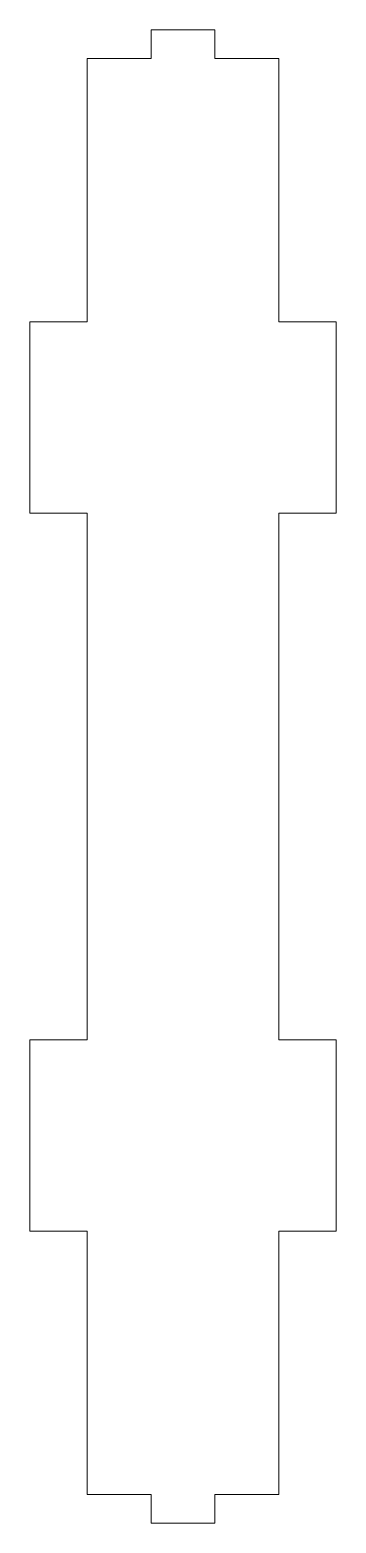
# Model space of a CAD drawing. Header units: millimetres. Extents: x -8 to 8, y -39 to 39.
import ezdxf

# ---------------------------------------------------------------- set-up
doc = ezdxf.new("R2010")
doc.units = ezdxf.units.MM
doc.layers.get('0').update_dxf_attribs({"linetype": 'CONTINUOUS', "lineweight": 0})

msp = doc.modelspace()

# ---------------------------------------------------------------- linework, layer by layer
for p, q in [((-1.667, 37.5), (-1.667, 39)), ((-1.667, 39), (1.667, 39)), ((1.667, 39), (1.667, 37.5)), ((-5, 23.75), (-5, 37.5)), ((-5, 37.5), (-1.667, 37.5)), ((1.667, 37.5), (5, 37.5)), ((5, 37.5), (5, 23.75)), ((-8, 13.75), (-8, 23.75)), ((-8, 23.75), (-5, 23.75)), ((5, 23.75), (8, 23.75)), ((8, 23.75), (8, 13.75)), ((-5, 13.75), (-8, 13.75)), ((-5, -13.75), (-5, 13.75)), ((8, 13.75), (5, 13.75)), ((5, 13.75), (5, -13.75)), ((-8, -23.75), (-8, -13.75)), ((-8, -13.75), (-5, -13.75)), ((5, -13.75), (8, -13.75)), ((8, -13.75), (8, -23.75)), ((-5, -23.75), (-8, -23.75)), ((-5, -37.5), (-5, -23.75)), ((8, -23.75), (5, -23.75)), ((5, -23.75), (5, -37.5)), ((-1.667, -37.5), (-5, -37.5)), ((-1.667, -39), (-1.667, -37.5)), ((5, -37.5), (1.667, -37.5)), ((1.667, -37.5), (1.667, -39)), ((1.667, -39), (-1.667, -39))]:
    msp.add_line(p, q)

doc.saveas('drawing.dxf')
